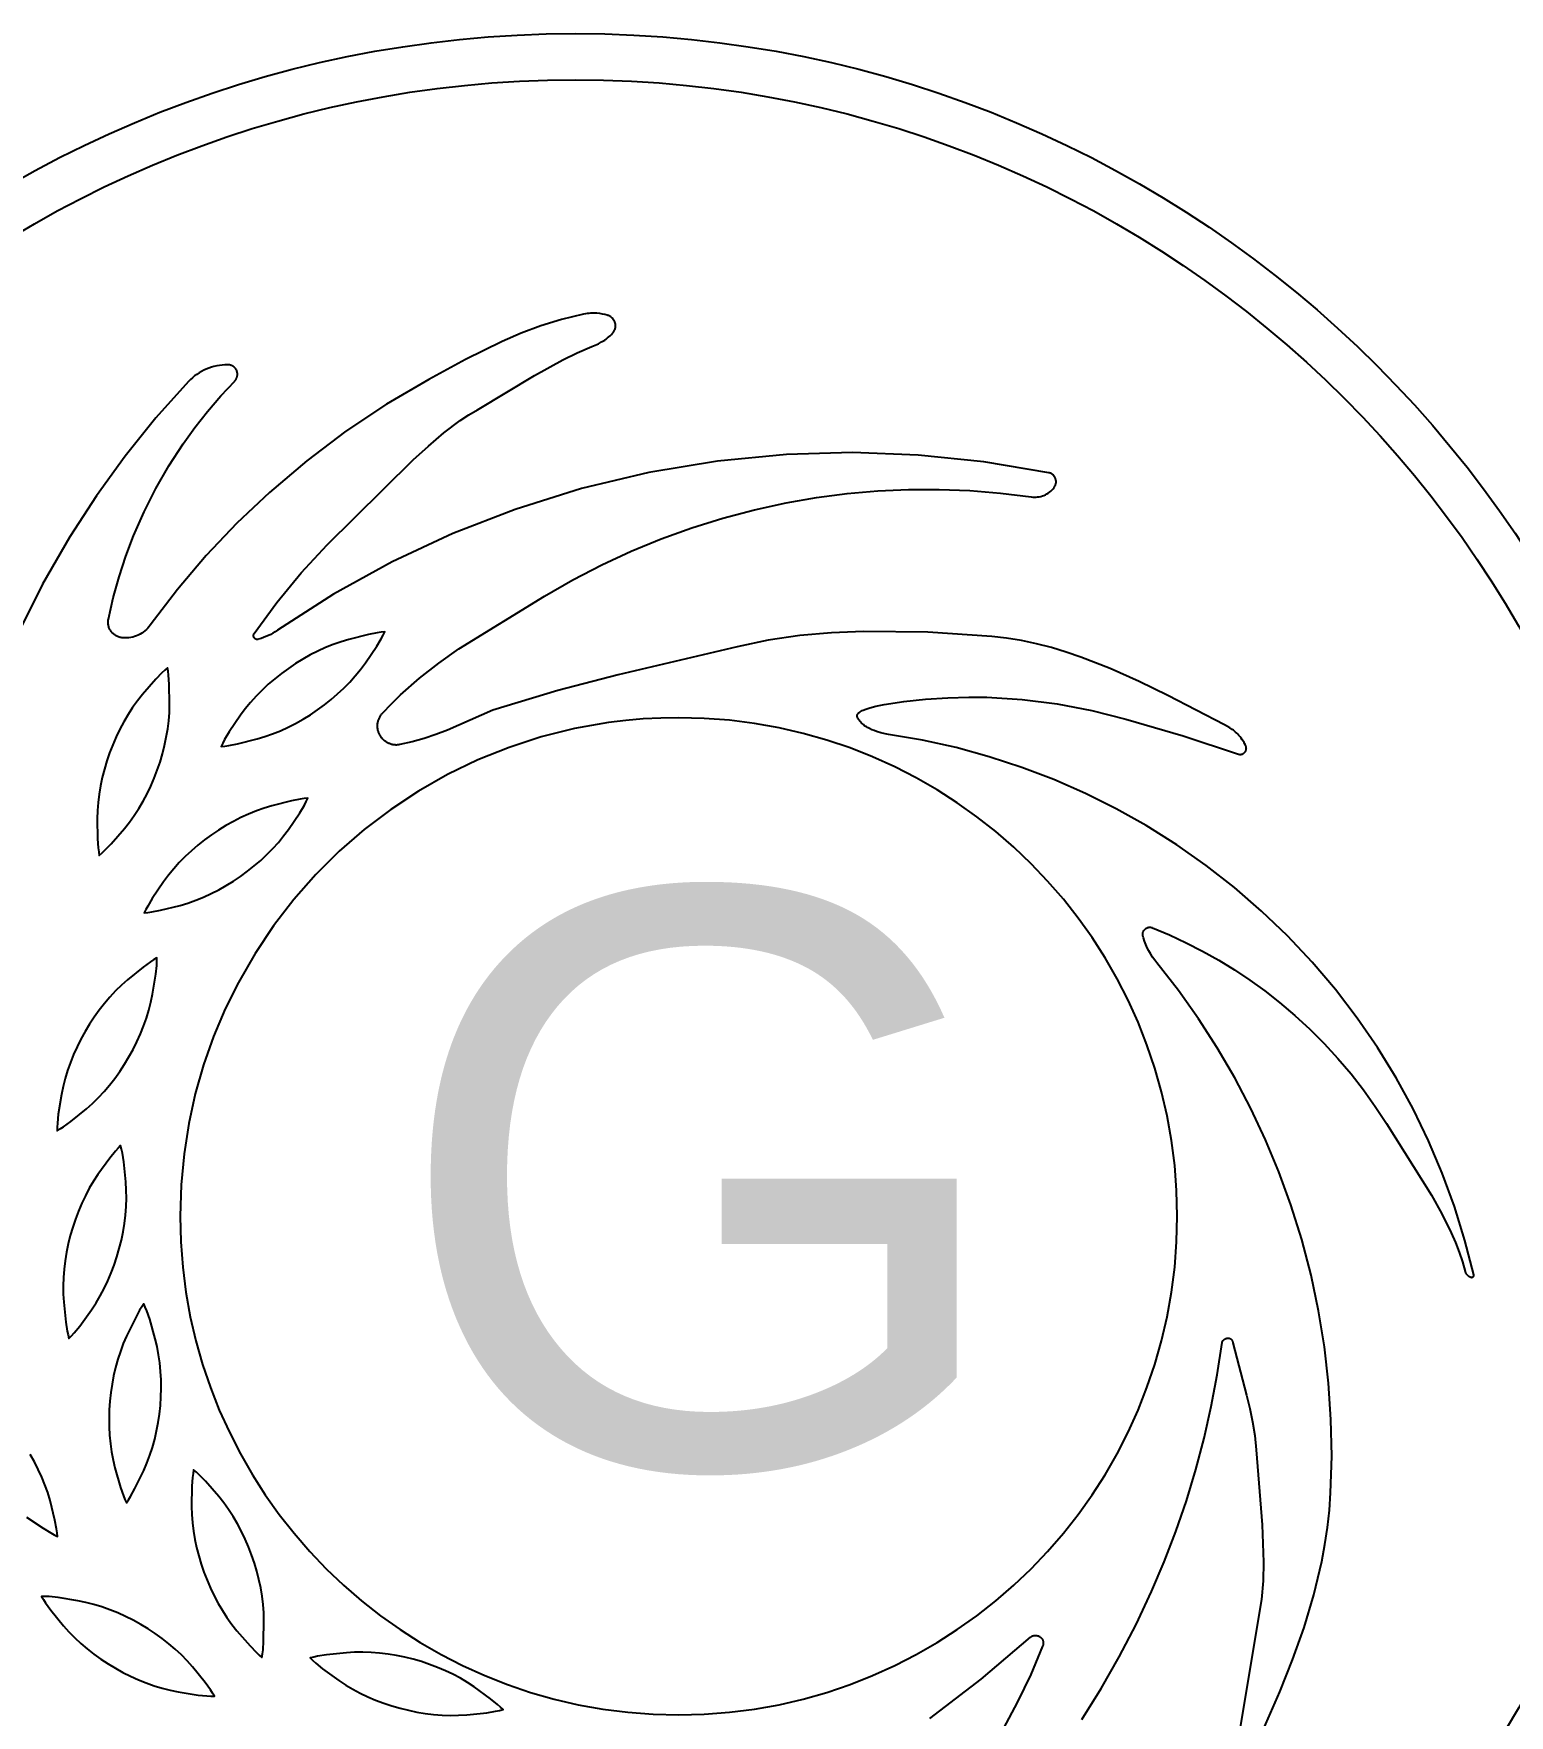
# Model space of a CAD drawing. Header units: millimetres. Extents: x 54215 to 67697, y 23496 to 56611.
# Drawn here: x 56288.2 to 56352.2, y 26842.2 to 26915 of the extents above; entities that cross this region are included whole.
import ezdxf

# ---------------------------------------------------------------- set-up
doc = ezdxf.new("R2010")
doc.units = ezdxf.units.MM
doc.styles.get("Standard").update_dxf_attribs({"font": 'arial.ttf'})

msp = doc.modelspace()

# ---------------------------------------------------------------- linework, layer by layer
at = {"color": 36, "true_color": 0x873b08}
for points in [[(56341.002, 26840.396, 294.578), (56342.219, 26843.169, 294.578), (56342.769, 26844.56, 294.578), (56343.264, 26845.961, 294.578), (56343.69, 26847.381, 294.578), (56344.032, 26848.823, 294.578), (56344.169, 26849.556, 294.578), (56344.28, 26850.296, 294.578), (56344.363, 26851.046, 294.578), (56344.417, 26851.806, 294.578), (56344.461, 26853.393, 294.578), (56344.431, 26854.978, 294.578), (56344.325, 26856.557, 294.578), (56344.145, 26858.129, 294.578), (56343.892, 26859.691, 294.578), (56343.565, 26861.24, 294.578), (56343.164, 26862.773, 294.578), (56342.691, 26864.289, 294.578), (56342.176, 26865.706, 294.578), (56341.598, 26867.097, 294.578), (56340.959, 26868.459, 294.578), (56340.26, 26869.79, 294.578), (56339.503, 26871.088, 294.578), (56338.687, 26872.351, 294.578), (56337.815, 26873.578, 294.578), (56336.888, 26874.766, 294.578), (56336.792, 26874.89, 294.578), (56336.701, 26875.018, 294.578), (56336.617, 26875.15, 294.578), (56336.54, 26875.285, 294.578), (56336.469, 26875.424, 294.578), (56336.405, 26875.567, 294.578), (56336.349, 26875.712, 294.578), (56336.3, 26875.861, 294.578), (56336.284, 26875.913, 294.578), (56336.281, 26875.925, 294.578), (56336.278, 26875.936, 294.578), (56336.276, 26875.948, 294.578), (56336.274, 26875.96, 294.578), (56336.272, 26875.971, 294.578), (56336.271, 26875.983, 294.578), (56336.27, 26875.994, 294.578), (56336.27, 26876.005, 294.578), (56336.27, 26876.016, 294.578), (56336.271, 26876.027, 294.578), (56336.272, 26876.038, 294.578), (56336.274, 26876.049, 294.578), (56336.275, 26876.06, 294.578), (56336.278, 26876.071, 294.578), (56336.28, 26876.081, 294.578), (56336.283, 26876.091, 294.578), (56336.286, 26876.102, 294.578), (56336.29, 26876.112, 294.578), (56336.298, 26876.131, 294.578), (56336.308, 26876.15, 294.578), (56336.318, 26876.168, 294.578), (56336.33, 26876.186, 294.578), (56336.343, 26876.202, 294.578), (56336.357, 26876.218, 294.578), (56336.372, 26876.233, 294.578), (56336.388, 26876.246, 294.578), (56336.405, 26876.259, 294.578), (56336.422, 26876.27, 294.578), (56336.44, 26876.28, 294.578), (56336.459, 26876.289, 294.578), (56336.479, 26876.297, 294.578), (56336.489, 26876.3, 294.578), (56336.499, 26876.304, 294.578), (56336.509, 26876.306, 294.578), (56336.519, 26876.308, 294.578), (56336.53, 26876.31, 294.578), (56336.54, 26876.312, 294.578), (56336.551, 26876.313, 294.578), (56336.562, 26876.314, 294.578), (56336.573, 26876.315, 294.578), (56336.583, 26876.315, 294.578), (56336.594, 26876.314, 294.578), (56336.605, 26876.314, 294.578), (56336.616, 26876.313, 294.578), (56336.628, 26876.311, 294.578), (56336.639, 26876.309, 294.578), (56336.65, 26876.307, 294.578), (56336.661, 26876.304, 294.578), (56336.672, 26876.3, 294.578), (56336.683, 26876.297, 294.578), (56336.694, 26876.292, 294.578), (56337.432, 26875.981, 294.578), (56338.157, 26875.641, 294.578), (56338.869, 26875.275, 294.578), (56339.565, 26874.883, 294.578), (56340.247, 26874.465, 294.578), (56340.913, 26874.021, 294.578), (56341.562, 26873.552, 294.578), (56342.194, 26873.058, 294.578), (56342.867, 26872.489, 294.578), (56343.514, 26871.893, 294.578), (56344.136, 26871.271, 294.578), (56344.731, 26870.625, 294.578), (56345.3, 26869.954, 294.578), (56345.84, 26869.26, 294.578), (56346.351, 26868.544, 294.578), (56346.833, 26867.807, 294.578), (56348.782, 26864.708, 294.578), (56349.237, 26863.892, 294.578), (56349.643, 26863.065, 294.578), (56349.823, 26862.649, 294.578), (56349.985, 26862.231, 294.578), (56350.126, 26861.812, 294.578), (56350.244, 26861.393, 294.578), (56350.25, 26861.374, 294.578), (56350.256, 26861.356, 294.578), (56350.264, 26861.338, 294.578), (56350.272, 26861.321, 294.578), (56350.282, 26861.305, 294.578), (56350.292, 26861.289, 294.578), (56350.303, 26861.273, 294.578), (56350.316, 26861.259, 294.578), (56350.329, 26861.245, 294.578), (56350.342, 26861.232, 294.578), (56350.357, 26861.219, 294.578), (56350.372, 26861.208, 294.578), (56350.388, 26861.197, 294.578), (56350.405, 26861.187, 294.578), (56350.422, 26861.178, 294.578), (56350.44, 26861.17, 294.578), (56350.497, 26861.146, 294.578), (56350.5, 26861.145, 294.578), (56350.503, 26861.144, 294.578), (56350.507, 26861.143, 294.578), (56350.51, 26861.142, 294.578), (56350.513, 26861.141, 294.578), (56350.516, 26861.141, 294.578), (56350.519, 26861.14, 294.578), (56350.522, 26861.14, 294.578), (56350.526, 26861.139, 294.578), (56350.529, 26861.139, 294.578), (56350.532, 26861.139, 294.578), (56350.535, 26861.139, 294.578), (56350.541, 26861.139, 294.578), (56350.544, 26861.14, 294.578), (56350.547, 26861.14, 294.578), (56350.553, 26861.141, 294.578), (56350.559, 26861.143, 294.578), (56350.564, 26861.145, 294.578), (56350.57, 26861.147, 294.578), (56350.575, 26861.15, 294.578), (56350.58, 26861.153, 294.578), (56350.584, 26861.156, 294.578), (56350.589, 26861.16, 294.578), (56350.593, 26861.164, 294.578), (56350.597, 26861.168, 294.578), (56350.601, 26861.172, 294.578), (56350.605, 26861.177, 294.578), (56350.608, 26861.182, 294.578), (56350.609, 26861.184, 294.578), (56350.611, 26861.187, 294.578), (56350.613, 26861.192, 294.578), (56350.614, 26861.194, 294.578), (56350.615, 26861.197, 294.578), (56350.616, 26861.2, 294.578), (56350.617, 26861.203, 294.578), (56350.618, 26861.205, 294.578), (56350.619, 26861.208, 294.578), (56350.619, 26861.211, 294.578), (56350.62, 26861.214, 294.578), (56350.62, 26861.217, 294.578), (56350.621, 26861.22, 294.578), (56350.621, 26861.223, 294.578), (56350.621, 26861.226, 294.578), (56350.621, 26861.229, 294.578), (56350.62, 26861.232, 294.578), (56350.62, 26861.235, 294.578), (56350.62, 26861.239, 294.578), (56350.619, 26861.242, 294.578), (56350.618, 26861.245, 294.578), (56350.238, 26862.738, 294.578), (56349.783, 26864.207, 294.578), (56349.256, 26865.65, 294.578), (56348.657, 26867.063, 294.578), (56347.988, 26868.445, 294.578), (56347.25, 26869.792, 294.578), (56346.444, 26871.102, 294.578), (56345.571, 26872.372, 294.578), (56344.623, 26873.613, 294.578), (56343.613, 26874.801, 294.578), (56342.547, 26875.936, 294.578), (56341.424, 26877.013, 294.578), (56340.248, 26878.032, 294.578), (56339.021, 26878.991, 294.578), (56337.745, 26879.886, 294.578), (56336.422, 26880.717, 294.578), (56335.119, 26881.448, 294.578), (56333.785, 26882.113, 294.578), (56332.421, 26882.711, 294.578), (56331.03, 26883.241, 294.578), (56329.616, 26883.703, 294.578), (56328.18, 26884.097, 294.578), (56326.725, 26884.419, 294.578), (56325.254, 26884.671, 294.578), (56325.104, 26884.698, 294.578), (56324.926, 26884.739, 294.578), (56324.732, 26884.798, 294.578), (56324.632, 26884.835, 294.578), (56324.532, 26884.876, 294.578), (56324.434, 26884.923, 294.578), (56324.338, 26884.975, 294.578), (56324.292, 26885.003, 294.578), (56324.247, 26885.032, 294.578), (56324.204, 26885.063, 294.578), (56324.162, 26885.096, 294.578), (56324.121, 26885.13, 294.578), (56324.083, 26885.165, 294.578), (56324.047, 26885.203, 294.578), (56324.013, 26885.241, 294.578), (56323.982, 26885.282, 294.578), (56323.953, 26885.324, 294.578), (56323.927, 26885.368, 294.578), (56323.904, 26885.413, 294.578), (56323.901, 26885.42, 294.578), (56323.899, 26885.427, 294.578), (56323.896, 26885.434, 294.578), (56323.894, 26885.441, 294.578), (56323.893, 26885.448, 294.578), (56323.892, 26885.455, 294.578), (56323.891, 26885.462, 294.578), (56323.891, 26885.469, 294.578), (56323.891, 26885.476, 294.578), (56323.891, 26885.483, 294.578), (56323.892, 26885.49, 294.578), (56323.893, 26885.497, 294.578), (56323.894, 26885.503, 294.578), (56323.896, 26885.51, 294.578), (56323.898, 26885.517, 294.578), (56323.901, 26885.524, 294.578), (56323.904, 26885.53, 294.578), (56323.907, 26885.537, 294.578), (56323.911, 26885.544, 294.578), (56323.915, 26885.55, 294.578), (56323.919, 26885.557, 294.578), (56323.924, 26885.563, 294.578), (56323.934, 26885.577, 294.578), (56323.946, 26885.589, 294.578), (56323.959, 26885.602, 294.578), (56323.973, 26885.615, 294.578), (56323.989, 26885.628, 294.578), (56324.006, 26885.64, 294.578), (56324.024, 26885.652, 294.578), (56324.065, 26885.677, 294.578), (56324.11, 26885.701, 294.578), (56324.16, 26885.725, 294.578), (56324.273, 26885.771, 294.578), (56324.403, 26885.815, 294.578), (56324.549, 26885.857, 294.578), (56324.709, 26885.898, 294.578), (56325.069, 26885.973, 294.578), (56325.912, 26886.101, 294.578), (56326.854, 26886.198, 294.578), (56327.821, 26886.262, 294.578), (56328.735, 26886.291, 294.578), (56329.521, 26886.285, 294.578), (56331.047, 26886.186, 294.578), (56332.561, 26885.995, 294.578), (56334.062, 26885.712, 294.578), (56335.544, 26885.339, 294.578), (56338.023, 26884.611, 294.578), (56340.417, 26883.818, 294.578), (56340.427, 26883.815, 294.578), (56340.437, 26883.812, 294.578), (56340.447, 26883.809, 294.578), (56340.457, 26883.808, 294.578), (56340.466, 26883.806, 294.578), (56340.476, 26883.805, 294.578), (56340.486, 26883.804, 294.578), (56340.496, 26883.804, 294.578), (56340.505, 26883.804, 294.578), (56340.515, 26883.804, 294.578), (56340.524, 26883.805, 294.578), (56340.534, 26883.806, 294.578), (56340.543, 26883.808, 294.578), (56340.553, 26883.81, 294.578), (56340.562, 26883.812, 294.578), (56340.571, 26883.815, 294.578), (56340.58, 26883.818, 294.578), (56340.589, 26883.821, 294.578), (56340.598, 26883.824, 294.578), (56340.607, 26883.828, 294.578), (56340.615, 26883.832, 294.578), (56340.623, 26883.837, 294.578), (56340.64, 26883.847, 294.578), (56340.655, 26883.858, 294.578), (56340.67, 26883.87, 294.578), (56340.684, 26883.883, 294.578), (56340.697, 26883.897, 294.578), (56340.703, 26883.904, 294.578), (56340.709, 26883.912, 294.578), (56340.715, 26883.92, 294.578), (56340.72, 26883.928, 294.578), (56340.726, 26883.936, 294.578), (56340.73, 26883.944, 294.578), (56340.735, 26883.953, 294.578), (56340.739, 26883.962, 294.578), (56340.743, 26883.97, 294.578), (56340.746, 26883.979, 294.578), (56340.75, 26883.989, 294.578), (56340.753, 26883.998, 294.578), (56340.755, 26884.007, 294.578), (56340.757, 26884.017, 294.578), (56340.759, 26884.027, 294.578), (56340.76, 26884.037, 294.578), (56340.762, 26884.047, 294.578), (56340.762, 26884.057, 294.578), (56340.763, 26884.067, 294.578), (56340.762, 26884.077, 294.578), (56340.762, 26884.088, 294.578), (56340.761, 26884.098, 294.578), (56340.759, 26884.109, 294.578), (56340.758, 26884.119, 294.578), (56340.755, 26884.13, 294.578), (56340.753, 26884.141, 294.578), (56340.749, 26884.151, 294.578), (56340.746, 26884.162, 294.578), (56340.742, 26884.173, 294.578), (56340.737, 26884.183, 294.578), (56340.732, 26884.194, 294.578), (56340.726, 26884.205, 294.578), (56340.685, 26884.283, 294.578), (56340.664, 26884.322, 294.578), (56340.637, 26884.367, 294.578), (56340.588, 26884.442, 294.578), (56340.54, 26884.51, 294.578), (56340.492, 26884.573, 294.578), (56340.444, 26884.63, 294.578), (56340.396, 26884.682, 294.578), (56340.348, 26884.73, 294.578), (56340.299, 26884.773, 294.578), (56340.25, 26884.814, 294.578), (56340.2, 26884.851, 294.578), (56340.149, 26884.887, 294.578), (56340.043, 26884.953, 294.578), (56339.81, 26885.08, 294.578), (56337.365, 26886.355, 294.578), (56336.119, 26886.964, 294.578), (56334.861, 26887.526, 294.578), (56333.591, 26888.022, 294.578), (56332.952, 26888.239, 294.578), (56332.311, 26888.432, 294.578), (56331.667, 26888.598, 294.578), (56331.022, 26888.735, 294.578), (56330.374, 26888.841, 294.578), (56329.726, 26888.913, 294.578), (56326.953, 26889.096, 294.578), (56324.173, 26889.135, 294.578), (56322.787, 26889.077, 294.578), (56321.41, 26888.953, 294.578), (56320.043, 26888.753, 294.578), (56318.69, 26888.468, 294.578), (56313.53, 26887.254, 294.578), (56310.917, 26886.578, 294.578), (56308.108, 26885.719, 294.578), (56306.136, 26884.854, 294.578), (56305.633, 26884.663, 294.578), (56305.122, 26884.492, 294.578), (56304.602, 26884.345, 294.578), (56304.069, 26884.227, 294.578), (56304.034, 26884.221, 294.578), (56303.999, 26884.217, 294.578), (56303.965, 26884.214, 294.578), (56303.931, 26884.212, 294.578), (56303.898, 26884.212, 294.578), (56303.865, 26884.214, 294.578), (56303.832, 26884.216, 294.578), (56303.8, 26884.22, 294.578), (56303.768, 26884.226, 294.578), (56303.737, 26884.232, 294.578), (56303.707, 26884.24, 294.578), (56303.676, 26884.249, 294.578), (56303.647, 26884.259, 294.578), (56303.618, 26884.271, 294.578), (56303.589, 26884.283, 294.578), (56303.561, 26884.297, 294.578), (56303.534, 26884.311, 294.578), (56303.508, 26884.327, 294.578), (56303.481, 26884.343, 294.578), (56303.456, 26884.36, 294.578), (56303.432, 26884.379, 294.578), (56303.408, 26884.398, 294.578), (56303.385, 26884.418, 294.578), (56303.363, 26884.439, 294.578), (56303.341, 26884.461, 294.578), (56303.321, 26884.483, 294.578), (56303.301, 26884.506, 294.578), (56303.281, 26884.53, 294.578), (56303.263, 26884.555, 294.578), (56303.246, 26884.58, 294.578), (56303.23, 26884.606, 294.578), (56303.214, 26884.632, 294.578), (56303.2, 26884.659, 294.578), (56303.186, 26884.686, 294.578), (56303.174, 26884.714, 294.578), (56303.162, 26884.742, 294.578), (56303.151, 26884.771, 294.578), (56303.142, 26884.8, 294.578), (56303.133, 26884.829, 294.578), (56303.126, 26884.859, 294.578), (56303.12, 26884.889, 294.578), (56303.114, 26884.919, 294.578), (56303.11, 26884.95, 294.578), (56303.108, 26884.98, 294.578), (56303.106, 26885.011, 294.578), (56303.105, 26885.042, 294.578), (56303.106, 26885.073, 294.578), (56303.108, 26885.104, 294.578), (56303.111, 26885.135, 294.578), (56303.115, 26885.167, 294.578), (56303.121, 26885.198, 294.578), (56303.128, 26885.229, 294.578), (56303.137, 26885.26, 294.578), (56303.146, 26885.29, 294.578), (56303.158, 26885.321, 294.578), (56303.17, 26885.352, 294.578), (56303.184, 26885.382, 294.578), (56303.199, 26885.412, 294.578), (56303.216, 26885.442, 294.578), (56303.234, 26885.471, 294.578), (56303.254, 26885.5, 294.578), (56303.275, 26885.529, 294.578), (56303.298, 26885.557, 294.578), (56303.322, 26885.585, 294.578), (56303.71, 26885.996, 294.578), (56304.106, 26886.386, 294.578), (56304.918, 26887.107, 294.578), (56305.758, 26887.764, 294.578), (56306.625, 26888.374, 294.578), (56310.349, 26890.662, 294.578), (56311.573, 26891.369, 294.578), (56312.825, 26892.02, 294.578), (56314.104, 26892.615, 294.578), (56315.406, 26893.152, 294.578), (56316.732, 26893.631, 294.578), (56318.078, 26894.051, 294.578), (56319.443, 26894.411, 294.578), (56320.824, 26894.711, 294.578), (56322.139, 26894.937, 294.578), (56323.462, 26895.108, 294.578), (56324.789, 26895.224, 294.578), (56326.118, 26895.283, 294.578), (56327.449, 26895.287, 294.578), (56328.78, 26895.236, 294.578), (56330.108, 26895.128, 294.578), (56331.432, 26894.965, 294.578), (56331.504, 26894.957, 294.578), (56331.575, 26894.954, 294.578), (56331.646, 26894.956, 294.578), (56331.717, 26894.962, 294.578), (56331.786, 26894.973, 294.578), (56331.855, 26894.988, 294.578), (56331.922, 26895.008, 294.578), (56331.987, 26895.032, 294.578), (56332.051, 26895.06, 294.578), (56332.113, 26895.093, 294.578), (56332.172, 26895.129, 294.578), (56332.229, 26895.17, 294.578), (56332.284, 26895.214, 294.578), (56332.335, 26895.263, 294.578), (56332.383, 26895.315, 294.578), (56332.428, 26895.37, 294.578), (56332.436, 26895.381, 294.578), (56332.452, 26895.403, 294.578), (56332.465, 26895.426, 294.578), (56332.478, 26895.449, 294.578), (56332.488, 26895.473, 294.578), (56332.497, 26895.497, 294.578), (56332.504, 26895.521, 294.578), (56332.509, 26895.546, 294.578), (56332.513, 26895.57, 294.578), (56332.515, 26895.595, 294.578), (56332.516, 26895.619, 294.578), (56332.515, 26895.644, 294.578), (56332.513, 26895.668, 294.578), (56332.509, 26895.692, 294.578), (56332.504, 26895.716, 294.578), (56332.498, 26895.739, 294.578), (56332.49, 26895.762, 294.578), (56332.481, 26895.785, 294.578), (56332.47, 26895.807, 294.578), (56332.458, 26895.828, 294.578), (56332.445, 26895.848, 294.578), (56332.431, 26895.868, 294.578), (56332.415, 26895.887, 294.578), (56332.398, 26895.904, 294.578), (56332.38, 26895.921, 294.578), (56332.361, 26895.937, 294.578), (56332.341, 26895.952, 294.578), (56332.32, 26895.965, 294.578), (56332.297, 26895.977, 294.578), (56332.274, 26895.988, 294.578), (56332.249, 26895.997, 294.578), (56332.224, 26896.005, 294.578), (56332.198, 26896.011, 294.578), (56329.382, 26896.489, 294.578), (56326.544, 26896.781, 294.578), (56323.693, 26896.887, 294.578), (56320.837, 26896.805, 294.578), (56317.838, 26896.517, 294.578), (56314.869, 26896.023, 294.578), (56311.941, 26895.325, 294.578), (56309.065, 26894.425, 294.578), (56306.363, 26893.374, 294.578), (56303.74, 26892.147, 294.578), (56301.204, 26890.748, 294.578), (56298.765, 26889.183, 294.578), (56298.67, 26889.12, 294.578), (56298.574, 26889.062, 294.578), (56298.475, 26889.007, 294.578), (56298.374, 26888.956, 294.578), (56298.271, 26888.91, 294.578), (56298.166, 26888.867, 294.578), (56298.06, 26888.829, 294.578), (56297.952, 26888.796, 294.578), (56297.943, 26888.794, 294.578), (56297.936, 26888.792, 294.578), (56297.929, 26888.79, 294.578), (56297.922, 26888.789, 294.578), (56297.915, 26888.788, 294.578), (56297.909, 26888.787, 294.578), (56297.902, 26888.787, 294.578), (56297.895, 26888.787, 294.578), (56297.889, 26888.787, 294.578), (56297.883, 26888.787, 294.578), (56297.876, 26888.788, 294.578), (56297.87, 26888.789, 294.578), (56297.863, 26888.79, 294.578), (56297.857, 26888.792, 294.578), (56297.852, 26888.793, 294.578), (56297.845, 26888.795, 294.578), (56297.84, 26888.797, 294.578), (56297.834, 26888.8, 294.578), (56297.828, 26888.802, 294.578), (56297.823, 26888.805, 294.578), (56297.818, 26888.808, 294.578), (56297.812, 26888.811, 294.578), (56297.807, 26888.814, 294.578), (56297.802, 26888.818, 294.578), (56297.798, 26888.821, 294.578), (56297.793, 26888.825, 294.578), (56297.788, 26888.829, 294.578), (56297.784, 26888.833, 294.578), (56297.78, 26888.838, 294.578), (56297.775, 26888.842, 294.578), (56297.771, 26888.847, 294.578), (56297.768, 26888.852, 294.578), (56297.764, 26888.856, 294.578), (56297.761, 26888.861, 294.578), (56297.758, 26888.867, 294.578), (56297.754, 26888.872, 294.578), (56297.751, 26888.877, 294.578), (56297.749, 26888.882, 294.578), (56297.746, 26888.888, 294.578), (56297.744, 26888.894, 294.578), (56297.742, 26888.899, 294.578), (56297.74, 26888.905, 294.578), (56297.738, 26888.911, 294.578), (56297.737, 26888.917, 294.578), (56297.736, 26888.923, 294.578), (56297.735, 26888.929, 294.578), (56297.734, 26888.935, 294.578), (56297.733, 26888.941, 294.578), (56297.733, 26888.947, 294.578), (56297.733, 26888.953, 294.578), (56297.733, 26888.959, 294.578), (56297.733, 26888.965, 294.578), (56297.734, 26888.972, 294.578), (56297.735, 26888.978, 294.578), (56297.736, 26888.984, 294.578), (56297.737, 26888.99, 294.578), (56297.739, 26888.996, 294.578), (56297.741, 26889.003, 294.578), (56297.743, 26889.009, 294.578), (56297.746, 26889.015, 294.578), (56297.748, 26889.021, 294.578), (56297.751, 26889.027, 294.578), (56297.755, 26889.033, 294.578), (56297.758, 26889.039, 294.578), (56297.762, 26889.045, 294.578), (56298.748, 26890.384, 294.578), (56299.803, 26891.668, 294.578), (56300.925, 26892.894, 294.578), (56302.112, 26894.059, 294.578), (56304.657, 26896.566, 294.578), (56305.309, 26897.171, 294.578), (56305.985, 26897.743, 294.578), (56306.693, 26898.273, 294.578), (56307.062, 26898.517, 294.578), (56307.442, 26898.746, 294.578), (56309.911, 26900.229, 294.578), (56311.134, 26900.908, 294.578), (56311.759, 26901.211, 294.578), (56312.401, 26901.482, 294.578), (56312.539, 26901.539, 294.578), (56312.679, 26901.605, 294.578), (56312.818, 26901.68, 294.578), (56312.952, 26901.763, 294.578), (56313.016, 26901.808, 294.578), (56313.077, 26901.854, 294.578), (56313.136, 26901.902, 294.578), (56313.191, 26901.952, 294.578), (56313.242, 26902.003, 294.578), (56313.289, 26902.056, 294.578), (56313.311, 26902.083, 294.578), (56313.331, 26902.11, 294.578), (56313.35, 26902.138, 294.578), (56313.368, 26902.166, 294.578), (56313.381, 26902.19, 294.578), (56313.392, 26902.213, 294.578), (56313.402, 26902.237, 294.578), (56313.41, 26902.262, 294.578), (56313.416, 26902.287, 294.578), (56313.421, 26902.312, 294.578), (56313.425, 26902.338, 294.578), (56313.426, 26902.363, 294.578), (56313.426, 26902.388, 294.578), (56313.425, 26902.414, 294.578), (56313.422, 26902.439, 294.578), (56313.418, 26902.464, 294.578), (56313.412, 26902.49, 294.578), (56313.405, 26902.514, 294.578), (56313.397, 26902.539, 294.578), (56313.387, 26902.563, 294.578), (56313.376, 26902.587, 294.578), (56313.363, 26902.61, 294.578), (56313.349, 26902.632, 294.578), (56313.334, 26902.654, 294.578), (56313.317, 26902.675, 294.578), (56313.3, 26902.695, 294.578), (56313.281, 26902.715, 294.578), (56313.26, 26902.734, 294.578), (56313.239, 26902.752, 294.578), (56313.217, 26902.768, 294.578), (56313.193, 26902.784, 294.578), (56313.168, 26902.798, 294.578), (56313.142, 26902.811, 294.578), (56313.115, 26902.823, 294.578), (56313.087, 26902.834, 294.578), (56313.058, 26902.843, 294.578), (56312.96, 26902.869, 294.578), (56312.853, 26902.891, 294.578), (56312.736, 26902.91, 294.578), (56312.61, 26902.922, 294.578), (56312.477, 26902.928, 294.578), (56312.336, 26902.924, 294.578), (56312.264, 26902.919, 294.578), (56312.19, 26902.911, 294.578), (56312.115, 26902.9, 294.578), (56312.038, 26902.886, 294.578), (56311.084, 26902.658, 294.578), (56310.183, 26902.381, 294.578), (56309.326, 26902.062, 294.578), (56308.502, 26901.708, 294.578), (56306.913, 26900.916, 294.578), (56305.334, 26900.059, 294.578), (56303.499, 26898.987, 294.578), (56301.732, 26897.812, 294.578), (56300.036, 26896.536, 294.578), (56298.417, 26895.161, 294.578), (56297.013, 26893.828, 294.578), (56295.684, 26892.423, 294.578), (56294.431, 26890.95, 294.578), (56293.257, 26889.412, 294.578), (56293.204, 26889.342, 294.578), (56293.147, 26889.277, 294.578), (56293.086, 26889.216, 294.578), (56293.021, 26889.16, 294.578), (56292.954, 26889.107, 294.578), (56292.884, 26889.059, 294.578), (56292.811, 26889.016, 294.578), (56292.735, 26888.978, 294.578), (56292.657, 26888.944, 294.578), (56292.577, 26888.916, 294.578), (56292.496, 26888.892, 294.578), (56292.413, 26888.874, 294.578), (56292.329, 26888.862, 294.578), (56292.243, 26888.855, 294.578), (56292.157, 26888.853, 294.578), (56292.07, 26888.858, 294.578), (56292.055, 26888.859, 294.578), (56292.017, 26888.863, 294.578), (56291.98, 26888.869, 294.578), (56291.944, 26888.877, 294.578), (56291.909, 26888.887, 294.578), (56291.874, 26888.899, 294.578), (56291.84, 26888.912, 294.578), (56291.808, 26888.927, 294.578), (56291.776, 26888.944, 294.578), (56291.746, 26888.962, 294.578), (56291.716, 26888.981, 294.578), (56291.688, 26889.002, 294.578), (56291.661, 26889.025, 294.578), (56291.635, 26889.048, 294.578), (56291.611, 26889.073, 294.578), (56291.587, 26889.099, 294.578), (56291.566, 26889.127, 294.578), (56291.545, 26889.155, 294.578), (56291.526, 26889.184, 294.578), (56291.509, 26889.214, 294.578), (56291.493, 26889.245, 294.578), (56291.479, 26889.277, 294.578), (56291.467, 26889.31, 294.578), (56291.456, 26889.343, 294.578), (56291.447, 26889.377, 294.578), (56291.439, 26889.411, 294.578), (56291.434, 26889.446, 294.578), (56291.43, 26889.482, 294.578), (56291.429, 26889.517, 294.578), (56291.429, 26889.554, 294.578), (56291.431, 26889.59, 294.578), (56291.436, 26889.627, 294.578), (56291.442, 26889.663, 294.578), (56291.654, 26890.584, 294.578), (56291.907, 26891.494, 294.578), (56292.201, 26892.392, 294.578), (56292.535, 26893.276, 294.578), (56292.989, 26894.315, 294.578), (56293.498, 26895.327, 294.578), (56294.061, 26896.31, 294.578), (56294.678, 26897.262, 294.578), (56295.194, 26897.979, 294.578), (56295.739, 26898.673, 294.578), (56296.313, 26899.343, 294.578), (56296.915, 26899.989, 294.578), (56296.926, 26900.002, 294.578), (56296.938, 26900.015, 294.578), (56296.948, 26900.027, 294.578), (56296.958, 26900.041, 294.578), (56296.967, 26900.054, 294.578), (56296.976, 26900.068, 294.578), (56296.984, 26900.082, 294.578), (56296.991, 26900.096, 294.578), (56296.998, 26900.11, 294.578), (56297.004, 26900.124, 294.578), (56297.01, 26900.138, 294.578), (56297.015, 26900.153, 294.578), (56297.019, 26900.167, 294.578), (56297.023, 26900.182, 294.578), (56297.026, 26900.197, 294.578), (56297.029, 26900.211, 294.578), (56297.031, 26900.226, 294.578), (56297.033, 26900.241, 294.578), (56297.034, 26900.255, 294.578), (56297.034, 26900.27, 294.578), (56297.034, 26900.285, 294.578), (56297.034, 26900.299, 294.578), (56297.033, 26900.314, 294.578), (56297.031, 26900.328, 294.578), (56297.026, 26900.357, 294.578), (56297.02, 26900.385, 294.578), (56297.011, 26900.413, 294.578), (56297.001, 26900.44, 294.578), (56296.989, 26900.466, 294.578), (56296.975, 26900.492, 294.578), (56296.959, 26900.516, 294.578), (56296.942, 26900.539, 294.578), (56296.923, 26900.561, 294.578), (56296.913, 26900.571, 294.578), (56296.903, 26900.582, 294.578), (56296.892, 26900.591, 294.578), (56296.881, 26900.601, 294.578), (56296.87, 26900.61, 294.578), (56296.858, 26900.619, 294.578), (56296.846, 26900.627, 294.578), (56296.833, 26900.634, 294.578), (56296.821, 26900.642, 294.578), (56296.808, 26900.649, 294.578), (56296.794, 26900.655, 294.578), (56296.781, 26900.661, 294.578), (56296.767, 26900.666, 294.578), (56296.752, 26900.672, 294.578), (56296.738, 26900.676, 294.578), (56296.723, 26900.68, 294.578), (56296.708, 26900.683, 294.578), (56296.693, 26900.686, 294.578), (56296.677, 26900.688, 294.578), (56296.661, 26900.689, 294.578), (56296.645, 26900.69, 294.578), (56296.629, 26900.691, 294.578), (56296.608, 26900.691, 294.578), (56296.488, 26900.688, 294.578), (56296.369, 26900.679, 294.578), (56296.25, 26900.664, 294.578), (56296.134, 26900.643, 294.578), (56296.018, 26900.617, 294.578), (56295.904, 26900.585, 294.578), (56295.792, 26900.547, 294.578), (56295.683, 26900.504, 294.578), (56295.575, 26900.456, 294.578), (56295.471, 26900.401, 294.578), (56295.369, 26900.342, 294.578), (56295.27, 26900.278, 294.578), (56295.175, 26900.208, 294.578), (56295.083, 26900.133, 294.578), (56294.995, 26900.053, 294.578), (56294.91, 26899.968, 294.578), (56293.497, 26898.386, 294.578), (56292.168, 26896.734, 294.578), (56290.924, 26895.016, 294.578), (56289.769, 26893.235, 294.578), (56288.588, 26891.177, 294.578), (56287.527, 26889.056, 294.578)], [(56333.631, 26841.979, 294.578), (56334.468, 26843.316, 294.578), (56335.252, 26844.685, 294.578), (56335.98, 26846.086, 294.578), (56336.653, 26847.516, 294.578), (56337.203, 26848.814, 294.578), (56337.707, 26850.129, 294.578), (56338.162, 26851.46, 294.578), (56338.569, 26852.806, 294.578), (56338.928, 26854.165, 294.578), (56339.238, 26855.537, 294.578), (56339.499, 26856.919, 294.578), (56339.71, 26858.311, 294.578), (56339.712, 26858.319, 294.578), (56339.714, 26858.327, 294.578), (56339.716, 26858.335, 294.578), (56339.719, 26858.343, 294.578), (56339.722, 26858.351, 294.578), (56339.726, 26858.359, 294.578), (56339.73, 26858.367, 294.578), (56339.734, 26858.375, 294.578), (56339.739, 26858.382, 294.578), (56339.745, 26858.39, 294.578), (56339.75, 26858.397, 294.578), (56339.756, 26858.405, 294.578), (56339.763, 26858.412, 294.578), (56339.769, 26858.419, 294.578), (56339.784, 26858.432, 294.578), (56339.799, 26858.444, 294.578), (56339.816, 26858.456, 294.578), (56339.833, 26858.467, 294.578), (56339.851, 26858.476, 294.578), (56339.869, 26858.485, 294.578), (56339.889, 26858.492, 294.578), (56339.898, 26858.495, 294.578), (56339.908, 26858.497, 294.578), (56339.918, 26858.5, 294.578), (56339.928, 26858.502, 294.578), (56339.938, 26858.504, 294.578), (56339.948, 26858.505, 294.578), (56339.958, 26858.506, 294.578), (56339.968, 26858.506, 294.578), (56339.978, 26858.506, 294.578), (56339.988, 26858.505, 294.578), (56339.997, 26858.505, 294.578), (56340.007, 26858.503, 294.578), (56340.017, 26858.501, 294.578), (56340.026, 26858.499, 294.578), (56340.036, 26858.496, 294.578), (56340.045, 26858.493, 294.578), (56340.054, 26858.489, 294.578), (56340.063, 26858.484, 294.578), (56340.072, 26858.479, 294.578), (56340.081, 26858.474, 294.578), (56340.09, 26858.468, 294.578), (56340.098, 26858.461, 294.578), (56340.106, 26858.454, 294.578), (56340.113, 26858.446, 294.578), (56340.121, 26858.437, 294.578), (56340.128, 26858.428, 294.578), (56340.135, 26858.419, 294.578), (56340.142, 26858.408, 294.578), (56340.148, 26858.397, 294.578), (56340.154, 26858.385, 294.578), (56340.159, 26858.373, 294.578), (56340.165, 26858.36, 294.578), (56340.169, 26858.346, 294.578), (56340.174, 26858.332, 294.578), (56340.178, 26858.316, 294.578), (56340.182, 26858.3, 294.578), (56340.765, 26856.033, 294.578), (56340.909, 26855.46, 294.578), (56341.034, 26854.877, 294.578), (56341.132, 26854.278, 294.578), (56341.193, 26853.661, 294.578), (56341.455, 26850.416, 294.578), (56341.513, 26848.795, 294.578), (56341.491, 26847.986, 294.578), (56341.423, 26847.179, 294.578), (56340.365, 26840.87, 294.578)], [(56287.887, 26850.752, 294.578), (56288.611, 26850.263, 294.578), (56288.94, 26850.066, 294.578), (56289.093, 26849.984, 294.578), (56289.237, 26849.914, 294.578), (56289.221, 26850.073, 294.578), (56289.196, 26850.245, 294.578), (56289.123, 26850.621, 294.578), (56288.911, 26851.469, 294.578), (56288.81, 26851.808, 294.578), (56288.691, 26852.145, 294.578), (56288.555, 26852.481, 294.578), (56288.404, 26852.813, 294.578), (56288.237, 26853.142, 294.578), (56288.056, 26853.465, 294.578)], [(56327.046, 26842.014, 294.578), (56329.275, 26843.719, 294.578), (56331.408, 26845.546, 294.578), (56331.418, 26845.554, 294.578), (56331.429, 26845.563, 294.578), (56331.44, 26845.57, 294.578), (56331.451, 26845.577, 294.578), (56331.462, 26845.584, 294.578), (56331.474, 26845.59, 294.578), (56331.486, 26845.595, 294.578), (56331.498, 26845.6, 294.578), (56331.511, 26845.604, 294.578), (56331.523, 26845.608, 294.578), (56331.536, 26845.611, 294.578), (56331.549, 26845.614, 294.578), (56331.562, 26845.616, 294.578), (56331.575, 26845.618, 294.578), (56331.588, 26845.619, 294.578), (56331.602, 26845.62, 294.578), (56331.615, 26845.62, 294.578), (56331.628, 26845.62, 294.578), (56331.642, 26845.619, 294.578), (56331.655, 26845.618, 294.578), (56331.668, 26845.616, 294.578), (56331.682, 26845.614, 294.578), (56331.695, 26845.611, 294.578), (56331.708, 26845.608, 294.578), (56331.721, 26845.604, 294.578), (56331.734, 26845.6, 294.578), (56331.747, 26845.596, 294.578), (56331.759, 26845.59, 294.578), (56331.772, 26845.585, 294.578), (56331.784, 26845.579, 294.578), (56331.796, 26845.573, 294.578), (56331.808, 26845.566, 294.578), (56331.819, 26845.559, 294.578), (56331.83, 26845.551, 294.578), (56331.841, 26845.543, 294.578), (56331.852, 26845.535, 294.578), (56331.862, 26845.526, 294.578), (56331.871, 26845.516, 294.578), (56331.881, 26845.507, 294.578), (56331.89, 26845.497, 294.578), (56331.898, 26845.486, 294.578), (56331.906, 26845.475, 294.578), (56331.914, 26845.464, 294.578), (56331.921, 26845.453, 294.578), (56331.928, 26845.441, 294.578), (56331.934, 26845.429, 294.578), (56331.94, 26845.416, 294.578), (56331.945, 26845.403, 294.578), (56331.949, 26845.389, 294.578), (56331.953, 26845.376, 294.578), (56331.957, 26845.361, 294.578), (56331.959, 26845.347, 294.578), (56331.961, 26845.332, 294.578), (56331.962, 26845.317, 294.578), (56331.963, 26845.302, 294.578), (56331.963, 26845.286, 294.578), (56331.962, 26845.27, 294.578), (56331.96, 26845.254, 294.578), (56331.957, 26845.237, 294.578), (56331.954, 26845.22, 294.578), (56331.95, 26845.203, 294.578), (56331.945, 26845.185, 294.578), (56331.939, 26845.168, 294.578), (56331.933, 26845.15, 294.578), (56331.419, 26843.923, 294.578), (56330.851, 26842.743, 294.578), (56330.217, 26841.572, 294.578)]]:
    msp.add_polyline3d(points, dxfattribs=at)
for points in [[(56302.58, 26887.767, 294.578), (56303.07, 26888.492, 294.578), (56303.267, 26888.82, 294.578), (56303.349, 26888.973, 294.578), (56303.419, 26889.117, 294.578), (56303.259, 26889.101, 294.578), (56303.088, 26889.076, 294.578), (56302.712, 26889.003, 294.578), (56301.864, 26888.791, 294.578), (56301.525, 26888.69, 294.578), (56301.187, 26888.571, 294.578), (56300.852, 26888.435, 294.578), (56300.519, 26888.284, 294.578), (56300.191, 26888.118, 294.578), (56299.868, 26887.937, 294.578), (56299.551, 26887.742, 294.578), (56299.242, 26887.535, 294.578), (56298.941, 26887.315, 294.578), (56298.65, 26887.084, 294.578), (56298.37, 26886.842, 294.578), (56298.101, 26886.591, 294.578), (56297.845, 26886.33, 294.578), (56297.603, 26886.061, 294.578), (56297.376, 26885.784, 294.578), (56297.165, 26885.501, 294.578), (56296.676, 26884.777, 294.578), (56296.478, 26884.448, 294.578), (56296.396, 26884.295, 294.578), (56296.326, 26884.151, 294.578), (56296.486, 26884.167, 294.578), (56296.657, 26884.192, 294.578), (56297.034, 26884.265, 294.578), (56297.882, 26884.477, 294.578), (56298.22, 26884.579, 294.578), (56298.558, 26884.697, 294.578), (56298.894, 26884.833, 294.578), (56299.226, 26884.984, 294.578), (56299.554, 26885.151, 294.578), (56299.877, 26885.332, 294.578), (56300.194, 26885.526, 294.578), (56300.503, 26885.734, 294.578), (56300.804, 26885.953, 294.578), (56301.095, 26886.184, 294.578), (56301.375, 26886.426, 294.578), (56301.644, 26886.678, 294.578), (56301.9, 26886.938, 294.578), (56302.142, 26887.207, 294.578), (56302.369, 26887.484, 294.578)], [(56294.094, 26885.977, 294.578), (56294.08, 26886.851, 294.578), (56294.053, 26887.234, 294.578), (56294.032, 26887.406, 294.578), (56294.007, 26887.564, 294.578), (56293.885, 26887.459, 294.578), (56293.759, 26887.34, 294.578), (56293.493, 26887.065, 294.578), (56292.92, 26886.405, 294.578), (56292.701, 26886.127, 294.578), (56292.492, 26885.837, 294.578), (56292.295, 26885.533, 294.578), (56292.109, 26885.218, 294.578), (56291.936, 26884.894, 294.578), (56291.775, 26884.56, 294.578), (56291.627, 26884.219, 294.578), (56291.493, 26883.872, 294.578), (56291.373, 26883.519, 294.578), (56291.267, 26883.163, 294.578), (56291.176, 26882.804, 294.578), (56291.1, 26882.444, 294.578), (56291.04, 26882.084, 294.578), (56290.996, 26881.724, 294.578), (56290.968, 26881.368, 294.578), (56290.958, 26881.014, 294.578), (56290.972, 26880.141, 294.578), (56290.999, 26879.758, 294.578), (56291.02, 26879.586, 294.578), (56291.045, 26879.428, 294.578), (56291.167, 26879.532, 294.578), (56291.293, 26879.651, 294.578), (56291.56, 26879.927, 294.578), (56292.132, 26880.587, 294.578), (56292.352, 26880.864, 294.578), (56292.56, 26881.155, 294.578), (56292.757, 26881.459, 294.578), (56292.943, 26881.773, 294.578), (56293.116, 26882.098, 294.578), (56293.277, 26882.432, 294.578), (56293.425, 26882.773, 294.578), (56293.559, 26883.12, 294.578), (56293.679, 26883.472, 294.578), (56293.785, 26883.828, 294.578), (56293.876, 26884.187, 294.578), (56293.952, 26884.547, 294.578), (56294.013, 26884.908, 294.578), (56294.057, 26885.267, 294.578), (56294.084, 26885.624, 294.578)], [(56337.769, 26863.786, 294.578), (56337.74, 26864.897, 294.578), (56337.657, 26865.994, 294.578), (56337.519, 26867.075, 294.578), (56337.329, 26868.138, 294.578), (56337.087, 26869.183, 294.578), (56336.796, 26870.208, 294.578), (56336.456, 26871.212, 294.578), (56336.069, 26872.193, 294.578), (56335.636, 26873.15, 294.578), (56335.158, 26874.082, 294.578), (56334.637, 26874.986, 294.578), (56334.075, 26875.863, 294.578), (56333.472, 26876.711, 294.578), (56332.831, 26877.527, 294.578), (56332.151, 26878.311, 294.578), (56331.435, 26879.062, 294.578), (56330.685, 26879.778, 294.578), (56329.9, 26880.457, 294.578), (56329.084, 26881.099, 294.578), (56328.236, 26881.702, 294.578), (56327.36, 26882.265, 294.578), (56326.455, 26882.785, 294.578), (56325.523, 26883.263, 294.578), (56324.566, 26883.696, 294.578), (56323.585, 26884.083, 294.578), (56322.581, 26884.423, 294.578), (56321.556, 26884.714, 294.578), (56320.511, 26884.956, 294.578), (56319.447, 26885.146, 294.578), (56318.367, 26885.284, 294.578), (56317.27, 26885.367, 294.578), (56316.159, 26885.395, 294.578), (56315.388, 26885.382, 294.578), (56314.623, 26885.342, 294.578), (56313.866, 26885.275, 294.578), (56313.116, 26885.182, 294.578), (56311.642, 26884.922, 294.578), (56310.203, 26884.562, 294.578), (56308.805, 26884.109, 294.578), (56307.449, 26883.565, 294.578), (56306.141, 26882.933, 294.578), (56304.883, 26882.218, 294.578), (56303.679, 26881.423, 294.578), (56302.533, 26880.552, 294.578), (56301.449, 26879.608, 294.578), (56300.429, 26878.595, 294.578), (56299.479, 26877.516, 294.578), (56298.601, 26876.376, 294.578), (56297.798, 26875.177, 294.578), (56297.075, 26873.924, 294.578), (56296.504, 26872.771, 294.578), (56296.001, 26871.579, 294.578), (56295.568, 26870.353, 294.578), (56295.208, 26869.095, 294.578), (56294.924, 26867.806, 294.578), (56294.718, 26866.49, 294.578), (56294.592, 26865.149, 294.578), (56294.55, 26863.786, 294.578), (56294.578, 26862.675, 294.578), (56294.662, 26861.578, 294.578), (56294.799, 26860.498, 294.578), (56294.989, 26859.434, 294.578), (56295.231, 26858.389, 294.578), (56295.522, 26857.364, 294.578), (56295.862, 26856.36, 294.578), (56296.249, 26855.379, 294.578), (56296.683, 26854.422, 294.578), (56297.16, 26853.491, 294.578), (56297.681, 26852.586, 294.578), (56298.243, 26851.709, 294.578), (56298.846, 26850.861, 294.578), (56299.488, 26850.045, 294.578), (56300.167, 26849.261, 294.578), (56300.883, 26848.51, 294.578), (56301.634, 26847.794, 294.578), (56302.418, 26847.115, 294.578), (56303.235, 26846.473, 294.578), (56304.082, 26845.87, 294.578), (56304.959, 26845.308, 294.578), (56305.864, 26844.787, 294.578), (56306.795, 26844.309, 294.578), (56307.752, 26843.876, 294.578), (56308.733, 26843.489, 294.578), (56309.737, 26843.149, 294.578), (56310.762, 26842.858, 294.578), (56311.807, 26842.616, 294.578), (56312.871, 26842.426, 294.578), (56313.951, 26842.288, 294.578), (56315.048, 26842.205, 294.578), (56316.159, 26842.177, 294.578), (56317.27, 26842.205, 294.578), (56318.367, 26842.288, 294.578), (56319.447, 26842.426, 294.578), (56320.511, 26842.616, 294.578), (56321.556, 26842.858, 294.578), (56322.581, 26843.149, 294.578), (56323.585, 26843.489, 294.578), (56324.566, 26843.877, 294.578), (56325.523, 26844.309, 294.578), (56326.455, 26844.787, 294.578), (56327.36, 26845.308, 294.578), (56328.236, 26845.87, 294.578), (56329.084, 26846.473, 294.578), (56329.9, 26847.115, 294.578), (56330.685, 26847.794, 294.578), (56331.435, 26848.51, 294.578), (56332.151, 26849.261, 294.578), (56332.831, 26850.045, 294.578), (56333.472, 26850.861, 294.578), (56334.075, 26851.709, 294.578), (56334.637, 26852.586, 294.578), (56335.158, 26853.491, 294.578), (56335.636, 26854.422, 294.578), (56336.069, 26855.379, 294.578), (56336.456, 26856.36, 294.578), (56336.796, 26857.364, 294.578), (56337.087, 26858.389, 294.578), (56337.329, 26859.434, 294.578), (56337.519, 26860.498, 294.578), (56337.657, 26861.578, 294.578), (56337.74, 26862.675, 294.578)], [(56299.247, 26880.553, 294.578), (56299.737, 26881.277, 294.578), (56299.934, 26881.606, 294.578), (56300.016, 26881.759, 294.578), (56300.086, 26881.903, 294.578), (56299.926, 26881.887, 294.578), (56299.755, 26881.862, 294.578), (56299.378, 26881.789, 294.578), (56298.531, 26881.577, 294.578), (56298.192, 26881.475, 294.578), (56297.854, 26881.357, 294.578), (56297.519, 26881.221, 294.578), (56297.186, 26881.07, 294.578), (56296.858, 26880.903, 294.578), (56296.535, 26880.723, 294.578), (56296.218, 26880.528, 294.578), (56295.909, 26880.32, 294.578), (56295.608, 26880.101, 294.578), (56295.317, 26879.87, 294.578), (56295.037, 26879.628, 294.578), (56294.768, 26879.377, 294.578), (56294.512, 26879.116, 294.578), (56294.27, 26878.847, 294.578), (56294.043, 26878.57, 294.578), (56293.832, 26878.287, 294.578), (56293.342, 26877.563, 294.578), (56293.145, 26877.234, 294.578), (56293.063, 26877.081, 294.578), (56292.993, 26876.937, 294.578), (56293.153, 26876.953, 294.578), (56293.324, 26876.978, 294.578), (56293.701, 26877.051, 294.578), (56294.549, 26877.263, 294.578), (56294.887, 26877.364, 294.578), (56295.225, 26877.483, 294.578), (56295.56, 26877.619, 294.578), (56295.893, 26877.77, 294.578), (56296.221, 26877.936, 294.578), (56296.544, 26878.118, 294.578), (56296.861, 26878.312, 294.578), (56297.17, 26878.519, 294.578), (56297.471, 26878.739, 294.578), (56297.762, 26878.97, 294.578), (56298.042, 26879.212, 294.578), (56298.311, 26879.463, 294.578), (56298.567, 26879.724, 294.578), (56298.809, 26879.993, 294.578), (56299.036, 26880.27, 294.578)], [(56293.357, 26873.413, 294.578), (56293.494, 26874.276, 294.578), (56293.534, 26874.657, 294.578), (56293.544, 26874.83, 294.578), (56293.546, 26874.991, 294.578), (56293.409, 26874.909, 294.578), (56293.263, 26874.813, 294.578), (56292.953, 26874.588, 294.578), (56292.275, 26874.037, 294.578), (56292.01, 26873.803, 294.578), (56291.755, 26873.552, 294.578), (56291.508, 26873.288, 294.578), (56291.27, 26873.01, 294.578), (56291.043, 26872.72, 294.578), (56290.827, 26872.42, 294.578), (56290.622, 26872.11, 294.578), (56290.43, 26871.791, 294.578), (56290.25, 26871.465, 294.578), (56290.083, 26871.132, 294.578), (56289.932, 26870.795, 294.578), (56289.794, 26870.453, 294.578), (56289.672, 26870.109, 294.578), (56289.567, 26869.763, 294.578), (56289.478, 26869.416, 294.578), (56289.406, 26869.07, 294.578), (56289.269, 26868.207, 294.578), (56289.229, 26867.826, 294.578), (56289.219, 26867.652, 294.578), (56289.217, 26867.492, 294.578), (56289.354, 26867.574, 294.578), (56289.5, 26867.67, 294.578), (56289.81, 26867.894, 294.578), (56290.488, 26868.445, 294.578), (56290.753, 26868.68, 294.578), (56291.009, 26868.931, 294.578), (56291.255, 26869.195, 294.578), (56291.493, 26869.473, 294.578), (56291.72, 26869.762, 294.578), (56291.936, 26870.063, 294.578), (56292.141, 26870.373, 294.578), (56292.333, 26870.692, 294.578), (56292.513, 26871.018, 294.578), (56292.679, 26871.35, 294.578), (56292.832, 26871.688, 294.578), (56292.969, 26872.029, 294.578), (56293.091, 26872.374, 294.578), (56293.196, 26872.72, 294.578), (56293.285, 26873.067, 294.578)], [(56292.197, 26865.278, 294.578), (56292.107, 26866.147, 294.578), (56292.047, 26866.525, 294.578), (56292.011, 26866.695, 294.578), (56291.972, 26866.851, 294.578), (56291.86, 26866.736, 294.578), (56291.745, 26866.606, 294.578), (56291.503, 26866.309, 294.578), (56290.99, 26865.601, 294.578), (56290.796, 26865.306, 294.578), (56290.614, 26864.998, 294.578), (56290.444, 26864.678, 294.578), (56290.286, 26864.349, 294.578), (56290.142, 26864.01, 294.578), (56290.011, 26863.664, 294.578), (56289.893, 26863.311, 294.578), (56289.79, 26862.953, 294.578), (56289.701, 26862.592, 294.578), (56289.626, 26862.228, 294.578), (56289.566, 26861.862, 294.578), (56289.522, 26861.497, 294.578), (56289.494, 26861.133, 294.578), (56289.481, 26860.771, 294.578), (56289.485, 26860.413, 294.578), (56289.506, 26860.06, 294.578), (56289.596, 26859.191, 294.578), (56289.656, 26858.813, 294.578), (56289.692, 26858.642, 294.578), (56289.731, 26858.487, 294.578), (56289.843, 26858.602, 294.578), (56289.958, 26858.732, 294.578), (56290.2, 26859.029, 294.578), (56290.713, 26859.737, 294.578), (56290.907, 26860.032, 294.578), (56291.089, 26860.34, 294.578), (56291.259, 26860.66, 294.578), (56291.417, 26860.989, 294.578), (56291.561, 26861.328, 294.578), (56291.692, 26861.674, 294.578), (56291.81, 26862.027, 294.578), (56291.913, 26862.384, 294.578), (56292.003, 26862.746, 294.578), (56292.077, 26863.11, 294.578), (56292.137, 26863.475, 294.578), (56292.181, 26863.841, 294.578), (56292.209, 26864.205, 294.578), (56292.222, 26864.567, 294.578), (56292.218, 26864.925, 294.578)], [(56293.471, 26858.481, 294.578), (56293.231, 26859.322, 294.578), (56293.106, 26859.684, 294.578), (56293.041, 26859.845, 294.578), (56292.976, 26859.991, 294.578), (56292.886, 26859.859, 294.578), (56292.795, 26859.711, 294.578), (56292.609, 26859.376, 294.578), (56292.226, 26858.59, 294.578), (56292.086, 26858.266, 294.578), (56291.96, 26857.931, 294.578), (56291.848, 26857.586, 294.578), (56291.75, 26857.234, 294.578), (56291.667, 26856.876, 294.578), (56291.598, 26856.512, 294.578), (56291.543, 26856.144, 294.578), (56291.504, 26855.774, 294.578), (56291.478, 26855.403, 294.578), (56291.468, 26855.031, 294.578), (56291.473, 26854.661, 294.578), (56291.493, 26854.293, 294.578), (56291.528, 26853.93, 294.578), (56291.579, 26853.571, 294.578), (56291.645, 26853.22, 294.578), (56291.726, 26852.876, 294.578), (56291.966, 26852.035, 294.578), (56292.092, 26851.673, 294.578), (56292.156, 26851.512, 294.578), (56292.221, 26851.366, 294.578), (56292.311, 26851.498, 294.578), (56292.403, 26851.646, 294.578), (56292.589, 26851.981, 294.578), (56292.971, 26852.767, 294.578), (56293.111, 26853.091, 294.578), (56293.237, 26853.426, 294.578), (56293.349, 26853.77, 294.578), (56293.447, 26854.122, 294.578), (56293.53, 26854.481, 294.578), (56293.599, 26854.845, 294.578), (56293.654, 26855.212, 294.578), (56293.694, 26855.583, 294.578), (56293.719, 26855.954, 294.578), (56293.729, 26856.326, 294.578), (56293.724, 26856.696, 294.578), (56293.704, 26857.063, 294.578), (56293.669, 26857.427, 294.578), (56293.618, 26857.786, 294.578), (56293.552, 26858.137, 294.578)], [(56296.221, 26851.64, 294.578), (56295.648, 26852.3, 294.578), (56295.382, 26852.576, 294.578), (56295.256, 26852.695, 294.578), (56295.134, 26852.799, 294.578), (56295.109, 26852.641, 294.578), (56295.088, 26852.469, 294.578), (56295.061, 26852.087, 294.578), (56295.047, 26851.213, 294.578), (56295.057, 26850.86, 294.578), (56295.085, 26850.503, 294.578), (56295.129, 26850.143, 294.578), (56295.189, 26849.783, 294.578), (56295.265, 26849.423, 294.578), (56295.356, 26849.064, 294.578), (56295.462, 26848.708, 294.578), (56295.582, 26848.355, 294.578), (56295.716, 26848.008, 294.578), (56295.864, 26847.667, 294.578), (56296.025, 26847.333, 294.578), (56296.198, 26847.009, 294.578), (56296.384, 26846.694, 294.578), (56296.581, 26846.391, 294.578), (56296.79, 26846.1, 294.578), (56297.009, 26845.822, 294.578), (56297.582, 26845.162, 294.578), (56297.848, 26844.887, 294.578), (56297.975, 26844.768, 294.578), (56298.096, 26844.663, 294.578), (56298.121, 26844.821, 294.578), (56298.142, 26844.994, 294.578), (56298.169, 26845.376, 294.578), (56298.183, 26846.25, 294.578), (56298.173, 26846.603, 294.578), (56298.145, 26846.96, 294.578), (56298.102, 26847.319, 294.578), (56298.041, 26847.68, 294.578), (56297.966, 26848.04, 294.578), (56297.874, 26848.399, 294.578), (56297.768, 26848.755, 294.578), (56297.648, 26849.107, 294.578), (56297.514, 26849.454, 294.578), (56297.366, 26849.796, 294.578), (56297.205, 26850.129, 294.578), (56297.032, 26850.454, 294.578), (56296.846, 26850.768, 294.578), (56296.649, 26851.072, 294.578), (56296.44, 26851.363, 294.578)], [(56290.121, 26847.123, 294.578), (56289.258, 26847.26, 294.578), (56288.877, 26847.3, 294.578), (56288.704, 26847.31, 294.578), (56288.544, 26847.312, 294.578), (56288.626, 26847.175, 294.578), (56288.721, 26847.029, 294.578), (56288.946, 26846.719, 294.578), (56289.497, 26846.041, 294.578), (56289.732, 26845.776, 294.578), (56289.982, 26845.521, 294.578), (56290.247, 26845.274, 294.578), (56290.524, 26845.037, 294.578), (56290.814, 26844.809, 294.578), (56291.114, 26844.593, 294.578), (56291.425, 26844.388, 294.578), (56291.743, 26844.196, 294.578), (56292.069, 26844.016, 294.578), (56292.402, 26843.85, 294.578), (56292.739, 26843.698, 294.578), (56293.081, 26843.56, 294.578), (56293.425, 26843.439, 294.578), (56293.771, 26843.333, 294.578), (56294.118, 26843.244, 294.578), (56294.464, 26843.172, 294.578), (56295.328, 26843.035, 294.578), (56295.708, 26842.995, 294.578), (56295.882, 26842.985, 294.578), (56296.042, 26842.983, 294.578), (56295.96, 26843.12, 294.578), (56295.865, 26843.266, 294.578), (56295.64, 26843.576, 294.578), (56295.089, 26844.255, 294.578), (56294.854, 26844.519, 294.578), (56294.604, 26844.775, 294.578), (56294.339, 26845.021, 294.578), (56294.061, 26845.259, 294.578), (56293.772, 26845.486, 294.578), (56293.471, 26845.702, 294.578), (56293.161, 26845.907, 294.578), (56292.842, 26846.099, 294.578), (56292.516, 26846.279, 294.578), (56292.184, 26846.445, 294.578), (56291.846, 26846.598, 294.578), (56291.505, 26846.735, 294.578), (56291.16, 26846.857, 294.578), (56290.814, 26846.962, 294.578), (56290.467, 26847.051, 294.578)], [(56301.758, 26844.87, 294.578), (56300.888, 26844.78, 294.578), (56300.51, 26844.72, 294.578), (56300.34, 26844.684, 294.578), (56300.185, 26844.645, 294.578), (56300.3, 26844.534, 294.578), (56300.429, 26844.418, 294.578), (56300.727, 26844.177, 294.578), (56301.434, 26843.664, 294.578), (56301.73, 26843.469, 294.578), (56302.038, 26843.287, 294.578), (56302.357, 26843.117, 294.578), (56302.687, 26842.96, 294.578), (56303.025, 26842.815, 294.578), (56303.372, 26842.684, 294.578), (56303.724, 26842.567, 294.578), (56304.082, 26842.463, 294.578), (56304.444, 26842.374, 294.578), (56304.808, 26842.299, 294.578), (56305.173, 26842.24, 294.578), (56305.539, 26842.196, 294.578), (56305.903, 26842.167, 294.578), (56306.264, 26842.155, 294.578), (56306.622, 26842.159, 294.578), (56306.975, 26842.179, 294.578), (56307.844, 26842.27, 294.578), (56308.223, 26842.33, 294.578), (56308.393, 26842.365, 294.578), (56308.548, 26842.404, 294.578), (56308.433, 26842.516, 294.578), (56308.304, 26842.631, 294.578), (56308.006, 26842.873, 294.578), (56307.299, 26843.386, 294.578), (56307.003, 26843.58, 294.578), (56306.695, 26843.763, 294.578), (56306.376, 26843.933, 294.578), (56306.046, 26844.09, 294.578), (56305.707, 26844.235, 294.578), (56305.361, 26844.366, 294.578), (56305.009, 26844.483, 294.578), (56304.651, 26844.587, 294.578), (56304.289, 26844.676, 294.578), (56303.925, 26844.75, 294.578), (56303.56, 26844.81, 294.578), (56303.194, 26844.854, 294.578), (56302.83, 26844.883, 294.578), (56302.468, 26844.895, 294.578), (56302.111, 26844.891, 294.578)]]:
    msp.add_polyline3d(points, close=True, dxfattribs=at)
for radius in [49.118, 47.118]:
    msp.add_circle((56311.686, 26865.927), radius, dxfattribs=at)

# ---------------------------------------------------------------- texts
at = {"color": 36, "true_color": 0x873b08, "insert": (56303.653, 26877.909), "char_height": 25, "attachment_point": 1}
msp.add_mtext_dynamic_manual_height_columns('G', width=24.92074, gutter_width=12.5, heights=[0], dxfattribs=at)

doc.saveas('drawing.dxf')
